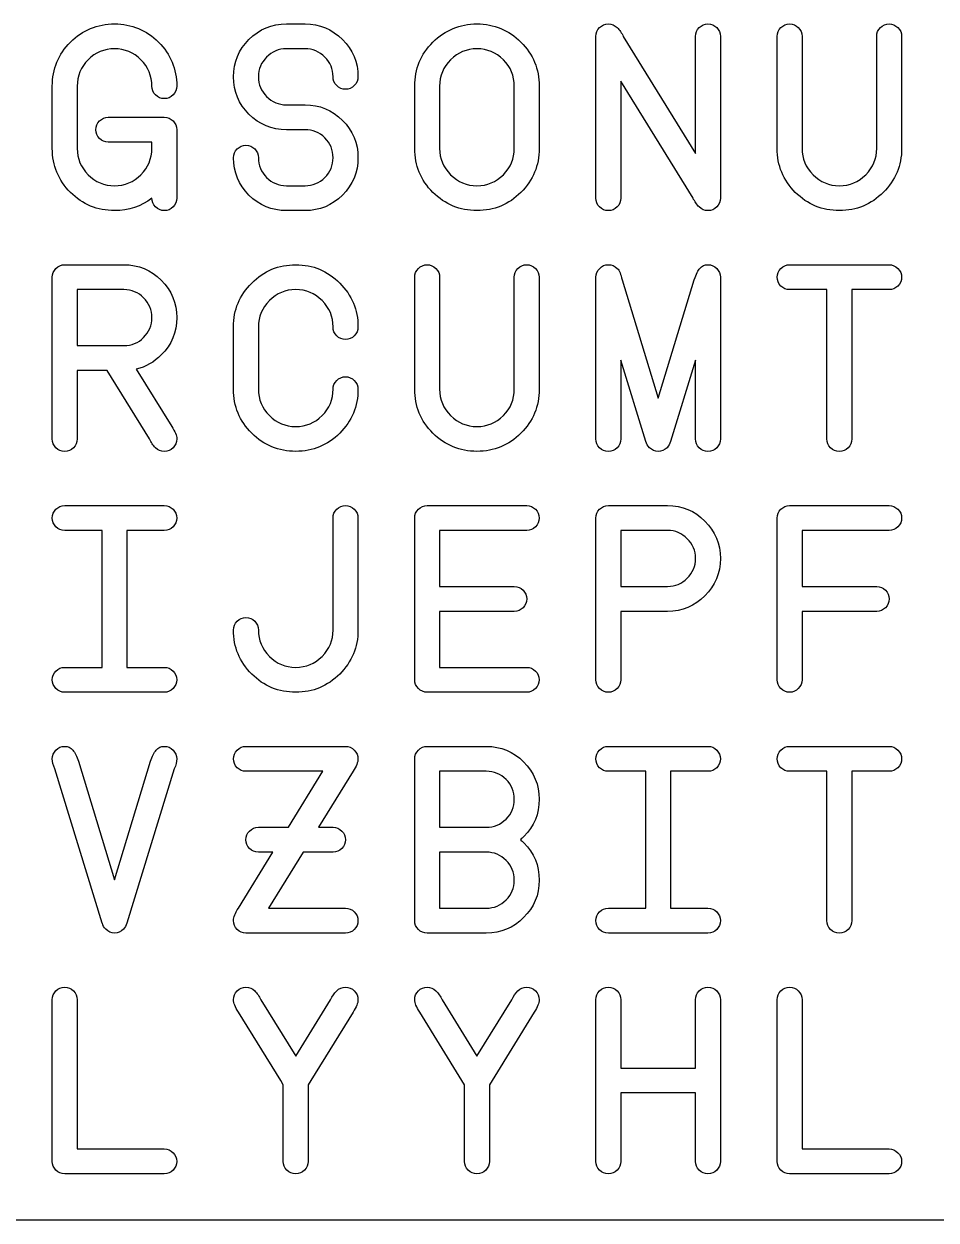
# Model space of a CAD drawing. Extents: x 0.3 to 81.7, y -40.7 to 31.5.
# Drawn here: x 60.33 to 71.02, y 2.86 to 16.88 of the extents above; entities that cross this region are included whole.
import ezdxf

# ---------------------------------------------------------------- set-up
doc = ezdxf.new("R2010")
doc.units = 0
doc.layers.add('Layer_1', color=7, linetype='CONTINUOUS')

msp = doc.modelspace()

# ---------------------------------------------------------------- linework, layer by layer
at = {"layer": 'Layer_1', "color": 7}
for p, q in [((63.409213, 16.876918), (63.627975, 16.876918)), ((67.284243, 16.833165), (67.284243, 16.833165)), ((67.03631, 14.835125), (67.03631, 16.731077)), ((67.357163, 16.731077), (68.203051, 15.358698)), ((68.203051, 15.358698), (68.203051, 16.731077)), ((68.494736, 16.731077), (68.494736, 14.835125)), ((69.159779, 15.418495), (69.159779, 16.731077)), ((69.451461, 16.731077), (69.451461, 15.418495)), ((70.326516, 15.418495), (70.326516, 16.731077)), ((70.618202, 16.731077), (70.618202, 15.418495)), ((63.627975, 16.585233), (63.409213, 16.585233)), ((60.665917, 15.418495), (60.665917, 16.147707)), ((60.957602, 16.147707), (60.957602, 15.418495)), ((64.247805, 16.257088), (64.247805, 16.257088)), ((64.912845, 15.418495), (64.912845, 16.147707)), ((65.20453, 16.147707), (65.20453, 15.418495)), ((66.079583, 15.418495), (66.079583, 16.147707)), ((66.371268, 16.147707), (66.371268, 15.418495)), ((68.173881, 14.835125), (67.327996, 16.207501)), ((67.327996, 16.207501), (67.327996, 14.835125)), ((63.409213, 15.928942), (63.627975, 15.928942)), ((61.322208, 15.783101), (61.978499, 15.783101)), ((62.12434, 15.637257), (62.12434, 14.835125)), ((63.627975, 15.637257), (63.409213, 15.637257)), ((61.832655, 15.491416), (61.322208, 15.491416)), ((61.832655, 15.418495), (61.832655, 15.491416)), ((63.409213, 14.980966), (63.627975, 14.980966)), ((63.627975, 14.689284), (63.409213, 14.689284)), ((60.811755, 14.054343), (61.504507, 14.054343)), ((69.305617, 14.054343), (70.472358, 14.054343)), ((60.665914, 12.01255), (60.665914, 13.908502)), ((64.912848, 12.59592), (64.912848, 13.908502)), ((65.20453, 13.908502), (65.20453, 12.59592)), ((66.079586, 12.59592), (66.079586, 13.908502)), ((66.371271, 13.908502), (66.371271, 12.59592)), ((67.036313, 12.01255), (67.036313, 13.908502)), ((67.342584, 13.879331), (67.765528, 12.490914)), ((67.765528, 12.490914), (68.188469, 13.879331)), ((68.494716, 13.908502), (68.494716, 12.01255)), ((68.494739, 13.908502), (68.494716, 13.908502)), ((61.504507, 13.762658), (60.957599, 13.762658)), ((60.957599, 13.762658), (60.957599, 13.106367)), ((61.504507, 13.762658), (61.504507, 13.762658)), ((69.743143, 13.762658), (69.305617, 13.762658)), ((69.743143, 12.01255), (69.743143, 13.762658)), ((70.034828, 13.762658), (70.034828, 12.01255)), ((70.472358, 13.762658), (70.034828, 13.762658)), ((62.78938, 12.59592), (62.78938, 13.325132)), ((63.081065, 13.325132), (63.081065, 12.59592)), ((60.957599, 13.106367), (61.504507, 13.106367)), ((67.619684, 11.983382), (67.327998, 12.935733)), ((67.327998, 12.935733), (67.327998, 12.01255)), ((68.203031, 12.935733), (67.911346, 11.983382)), ((68.203031, 12.01255), (68.203031, 12.935733)), ((61.30762, 12.814682), (60.957599, 12.814682)), ((60.957599, 12.814682), (60.957599, 12.01255)), ((61.803484, 12.01255), (61.30762, 12.814682)), ((61.650351, 12.830726), (62.066002, 12.158391)), ((63.95612, 12.59592), (63.95612, 12.59592)), ((67.62259, 11.983382), (67.619684, 11.983382)), ((67.911346, 11.983382), (67.908439, 11.983382)), ((60.811758, 11.231768), (61.978496, 11.231768)), ((65.058692, 11.231768), (66.22543, 11.231768)), ((67.182152, 11.231768), (67.874906, 11.231768)), ((69.30562, 11.231768), (70.472358, 11.231768)), ((63.95612, 9.773344), (63.95612, 11.085926)), ((64.247805, 11.085926), (64.247805, 9.773344)), ((64.912848, 9.189975), (64.912848, 11.085926)), ((67.03631, 9.189975), (67.03631, 11.085926)), ((69.159776, 9.189975), (69.159776, 11.085926)), ((61.249285, 10.940083), (60.811758, 10.940083)), ((61.249285, 9.335817), (61.249285, 10.940083)), ((61.978496, 10.940083), (61.54097, 10.940083)), ((61.54097, 10.940083), (61.54097, 9.335817)), ((66.22543, 10.940083), (65.204533, 10.940083)), ((65.204533, 10.940083), (65.204533, 10.283792)), ((67.874906, 10.940083), (67.327996, 10.940083)), ((67.327996, 10.940083), (67.327996, 10.283792)), ((67.874906, 10.940083), (67.874906, 10.940083)), ((70.472358, 10.940083), (69.451461, 10.940083)), ((69.451461, 10.940083), (69.451461, 10.283792)), ((65.204533, 10.283792), (66.079588, 10.283792)), ((67.327996, 10.283792), (67.874906, 10.283792)), ((69.451461, 10.283792), (70.326516, 10.283792)), ((66.079588, 9.992108), (65.204533, 9.992108)), ((65.204533, 9.992108), (65.204533, 9.335817)), ((67.874906, 9.992108), (67.327996, 9.992108)), ((67.327996, 9.992108), (67.327996, 9.189975)), ((67.874906, 9.992108), (67.874906, 9.992108)), ((70.326516, 9.992108), (69.451461, 9.992108)), ((69.451461, 9.992108), (69.451461, 9.189975)), ((62.789383, 9.773344), (62.789383, 9.773344)), ((60.811758, 9.335817), (61.249285, 9.335817)), ((61.54097, 9.335817), (61.978496, 9.335817)), ((65.204533, 9.335817), (66.22543, 9.335817)), ((61.978496, 9.044132), (60.811758, 9.044132)), ((66.22543, 9.044132), (65.058692, 9.044132)), ((62.935224, 8.409193), (64.101961, 8.409193)), ((65.058689, 8.409193), (65.75144, 8.409193)), ((67.182152, 8.409193), (68.348889, 8.409193)), ((69.305617, 8.409193), (70.472358, 8.409193)), ((61.249285, 6.338231), (60.695085, 8.146676)), ((60.972185, 8.234182), (61.395129, 6.845763)), ((61.395129, 6.845763), (61.818072, 8.234182)), ((62.095172, 8.146676), (61.54097, 6.338231)), ((64.912845, 6.3674), (64.912845, 8.263351)), ((63.836529, 8.117508), (62.935224, 8.117508)), ((63.432544, 7.461217), (63.836529, 8.117508)), ((64.189467, 8.117508), (63.785483, 7.461217)), ((65.75144, 8.117508), (65.20453, 8.117508)), ((65.20453, 8.117508), (65.20453, 7.461217)), ((65.75144, 8.117508), (65.75144, 8.117508)), ((67.619678, 8.117508), (67.182152, 8.117508)), ((67.619678, 6.513242), (67.619678, 8.117508)), ((68.348889, 8.117508), (67.911363, 8.117508)), ((67.911363, 8.117508), (67.911363, 6.513242)), ((69.743143, 8.117508), (69.305617, 8.117508)), ((69.743143, 6.3674), (69.743143, 8.117508)), ((70.034828, 8.117508), (70.034828, 6.3674)), ((70.472358, 8.117508), (70.034828, 8.117508)), ((63.081065, 7.461217), (63.432544, 7.461217)), ((63.785483, 7.461217), (63.95612, 7.461217)), ((65.20453, 7.461217), (65.75144, 7.461217)), ((62.847718, 6.513242), (63.251699, 7.169533)), ((63.251699, 7.169533), (63.081065, 7.169533)), ((63.604638, 7.169533), (63.200656, 6.513242)), ((63.95612, 7.169533), (63.604638, 7.169533)), ((65.75144, 7.169533), (65.20453, 7.169533)), ((65.20453, 7.169533), (65.20453, 6.513242)), ((65.75144, 7.169533), (65.75144, 7.169533)), ((63.200656, 6.513242), (64.101961, 6.513242)), ((65.20453, 6.513242), (65.75144, 6.513242)), ((67.182152, 6.513242), (67.619678, 6.513242)), ((67.911363, 6.513242), (68.348889, 6.513242)), ((61.252191, 6.338231), (61.249285, 6.338231)), ((61.54097, 6.338231), (61.538063, 6.338231)), ((61.395137, 6.221557), (61.395117, 6.221557)), ((64.101961, 6.221557), (62.935224, 6.221557)), ((65.75144, 6.221557), (65.058689, 6.221557)), ((65.75144, 6.221557), (65.75144, 6.221557)), ((68.348889, 6.221557), (67.182152, 6.221557)), ((60.665917, 3.544825), (60.665917, 5.440776)), ((60.957602, 5.440776), (60.957602, 3.690667)), ((60.957602, 5.440776), (60.957602, 5.440776)), ((63.110232, 5.440776), (63.518591, 4.778651)), ((63.518591, 4.778651), (63.92695, 5.440776)), ((65.233698, 5.440776), (65.642057, 4.778651)), ((65.642057, 4.778651), (66.050415, 5.440776)), ((67.036313, 3.544825), (67.036313, 5.440776)), ((67.327996, 5.440776), (67.327996, 4.638642)), ((68.203051, 4.638642), (68.203051, 5.440776)), ((68.494736, 5.440776), (68.494736, 3.544825)), ((69.159773, 3.544825), (69.159773, 5.440776)), ((69.451458, 5.440776), (69.451458, 3.690667)), ((69.451458, 5.440776), (69.451458, 5.440776)), ((63.342123, 4.4928), (62.847715, 5.294933)), ((64.189467, 5.294933), (63.695059, 4.4928)), ((65.465589, 4.4928), (64.971183, 5.294933)), ((66.312933, 5.294933), (65.818527, 4.4928)), ((67.327996, 4.638642), (68.203051, 4.638642)), ((63.37275, 4.443214), (63.342123, 4.4928)), ((63.695059, 4.4928), (63.664432, 4.443214)), ((65.496215, 4.443214), (65.465589, 4.4928)), ((65.818527, 4.4928), (65.7879, 4.443214)), ((63.37275, 3.544825), (63.37275, 4.443214)), ((63.664432, 4.443214), (63.664432, 3.544825)), ((65.496215, 3.544825), (65.496215, 4.443214)), ((65.7879, 4.443214), (65.7879, 3.544825)), ((68.203051, 4.346958), (67.327996, 4.346958)), ((67.327996, 4.346958), (67.327996, 3.544825)), ((68.203051, 3.544825), (68.203051, 4.346958)), ((60.957602, 3.690667), (61.978499, 3.690667)), ((69.451458, 3.690667), (70.472355, 3.690667)), ((61.978499, 3.398982), (60.811758, 3.398982)), ((70.472355, 3.398982), (69.305617, 3.398982)), ((81.710386, 2.8575), (2.8575, 2.8575))]:
    msp.add_line(p, q, dxfattribs=at)
for points in [[(60.878845, 16.662531), (61.021772, 16.805456), (61.193866, 16.876918), (61.395129, 16.876918)], [(61.395129, 16.876918), (61.596391, 16.876918), (61.767999, 16.805456), (61.909953, 16.662531)], [(62.970228, 16.694614), (63.091762, 16.81615), (63.23809, 16.876918), (63.409213, 16.876918)], [(63.627975, 16.876918), (63.799097, 16.876918), (63.94494, 16.81615), (64.065504, 16.694614)], [(65.125773, 16.662531), (65.2687, 16.805456), (65.440794, 16.876918), (65.642057, 16.876918)], [(65.642057, 16.876918), (65.843319, 16.876918), (66.014927, 16.805456), (66.156881, 16.662531)], [(67.03631, 16.731077), (67.03631, 16.77094), (67.050408, 16.804969), (67.078604, 16.833165)], [(67.078604, 16.833165), (67.107773, 16.862334), (67.14229, 16.876918), (67.182154, 16.876918)], [(67.182154, 16.876918), (67.222017, 16.876918), (67.256047, 16.862334), (67.284243, 16.833165)], [(67.284243, 16.833165), (67.313411, 16.804969), (67.337718, 16.77094), (67.357163, 16.731077)], [(68.203051, 16.731077), (68.203051, 16.77094), (68.217149, 16.804969), (68.245345, 16.833165)], [(68.245345, 16.833165), (68.274513, 16.862334), (68.309029, 16.876918), (68.348892, 16.876918)], [(68.348892, 16.876918), (68.388755, 16.876918), (68.422785, 16.862334), (68.450983, 16.833165)], [(68.450983, 16.833165), (68.480152, 16.804969), (68.494736, 16.77094), (68.494736, 16.731077)], [(69.159779, 16.731077), (69.159779, 16.77094), (69.173877, 16.804969), (69.202073, 16.833165)], [(69.202073, 16.833165), (69.231241, 16.862334), (69.265757, 16.876918), (69.30562, 16.876918)], [(69.30562, 16.876918), (69.345483, 16.876918), (69.379513, 16.862334), (69.407711, 16.833165)], [(69.407711, 16.833165), (69.436878, 16.804969), (69.451461, 16.77094), (69.451461, 16.731077)], [(70.326516, 16.731077), (70.326516, 16.77094), (70.340614, 16.804969), (70.36881, 16.833165)], [(70.36881, 16.833165), (70.397979, 16.862334), (70.432495, 16.876918), (70.472358, 16.876918)], [(70.472358, 16.876918), (70.512222, 16.876918), (70.546253, 16.862334), (70.574449, 16.833165)], [(70.574449, 16.833165), (70.603617, 16.804969), (70.618202, 16.77094), (70.618202, 16.731077)], [(62.789383, 16.257088), (62.789383, 16.42821), (62.849664, 16.574052), (62.970228, 16.694614)], [(64.065504, 16.694614), (64.187038, 16.574052), (64.247805, 16.42821), (64.247805, 16.257088)], [(60.665917, 16.147707), (60.665917, 16.348969), (60.736893, 16.520577), (60.878845, 16.662531)], [(61.395129, 16.585233), (61.274565, 16.585233), (61.171503, 16.542453), (61.085943, 16.456892)], [(61.704314, 16.456892), (61.618754, 16.542453), (61.515692, 16.585233), (61.395129, 16.585233)], [(61.909953, 16.662531), (62.052878, 16.520577), (62.12434, 16.348969), (62.12434, 16.147707)], [(63.409213, 16.585233), (63.318791, 16.585233), (63.241494, 16.553148), (63.177322, 16.488978)], [(63.859866, 16.488978), (63.795696, 16.553148), (63.718399, 16.585233), (63.627975, 16.585233)], [(64.912845, 16.147707), (64.912845, 16.348969), (64.983821, 16.520577), (65.125773, 16.662531)], [(65.642057, 16.585233), (65.521493, 16.585233), (65.418431, 16.542453), (65.332871, 16.456892)], [(65.951242, 16.456892), (65.865682, 16.542453), (65.76262, 16.585233), (65.642057, 16.585233)], [(66.156881, 16.662531), (66.299805, 16.520577), (66.371268, 16.348969), (66.371268, 16.147707)], [(61.085943, 16.456892), (61.000382, 16.371332), (60.957602, 16.26827), (60.957602, 16.147707)], [(61.832655, 16.147707), (61.832655, 16.26827), (61.789875, 16.371332), (61.704314, 16.456892)], [(63.177322, 16.488978), (63.113153, 16.424807), (63.081068, 16.34751), (63.081068, 16.257088)], [(63.95612, 16.257088), (63.95612, 16.34751), (63.924035, 16.424807), (63.859866, 16.488978)], [(65.332871, 16.456892), (65.24731, 16.371332), (65.20453, 16.26827), (65.20453, 16.147707)], [(66.079583, 16.147707), (66.079583, 16.26827), (66.036803, 16.371332), (65.951242, 16.456892)], [(61.874949, 16.044159), (61.846753, 16.073328), (61.832655, 16.107844), (61.832655, 16.147707)], [(62.12434, 16.147707), (62.12434, 16.107844), (62.109756, 16.073328), (62.080587, 16.044159)], [(62.970228, 15.818102), (62.849664, 15.939638), (62.789383, 16.085967), (62.789383, 16.257088)], [(63.081068, 16.257088), (63.081068, 16.166665), (63.113153, 16.089369), (63.177322, 16.0252)], [(63.998417, 16.15354), (63.970219, 16.182709), (63.95612, 16.217225), (63.95612, 16.257088)], [(64.101964, 16.111246), (64.062101, 16.111246), (64.027585, 16.125344), (63.998417, 16.15354)], [(64.204052, 16.15354), (64.175857, 16.125344), (64.141827, 16.111246), (64.101964, 16.111246)], [(64.247805, 16.257088), (64.247805, 16.217225), (64.233221, 16.182709), (64.204052, 16.15354)], [(61.978499, 16.001863), (61.938634, 16.001863), (61.904117, 16.015962), (61.874949, 16.044159)], [(62.080587, 16.044159), (62.052391, 16.015962), (62.018362, 16.001863), (61.978499, 16.001863)], [(63.177322, 16.0252), (63.241494, 15.961028), (63.318791, 15.928942), (63.409213, 15.928942)], [(63.627975, 15.928942), (63.799097, 15.928942), (63.94494, 15.868175), (64.065504, 15.746641)], [(61.176364, 15.637257), (61.176364, 15.677122), (61.190462, 15.711152), (61.218658, 15.739348)], [(61.218658, 15.739348), (61.247826, 15.768517), (61.282343, 15.783101), (61.322208, 15.783101)], [(61.978499, 15.783101), (62.018362, 15.783101), (62.052391, 15.768517), (62.080587, 15.739348)], [(62.080587, 15.739348), (62.109756, 15.711152), (62.12434, 15.677122), (62.12434, 15.637257)], [(63.409213, 15.637257), (63.23809, 15.637257), (63.091762, 15.697539), (62.970228, 15.818102)], [(64.065504, 15.746641), (64.187038, 15.626077), (64.247805, 15.480234), (64.247805, 15.309112)], [(61.218658, 15.53371), (61.190462, 15.562878), (61.176364, 15.597394), (61.176364, 15.637257)], [(63.859866, 15.541002), (63.795696, 15.605172), (63.718399, 15.637257), (63.627975, 15.637257)], [(61.322208, 15.491416), (61.282343, 15.491416), (61.247826, 15.505514), (61.218658, 15.53371)], [(62.831676, 15.411203), (62.860845, 15.440371), (62.895361, 15.454956), (62.935224, 15.454956)], [(62.935224, 15.454956), (62.975088, 15.454956), (63.009119, 15.440371), (63.037315, 15.411203)], [(63.95612, 15.309112), (63.95612, 15.399534), (63.924035, 15.476831), (63.859866, 15.541002)], [(60.878845, 14.902212), (60.736893, 15.045137), (60.665917, 15.217231), (60.665917, 15.418495)], [(60.957602, 15.418495), (60.957602, 15.297932), (61.000382, 15.19487), (61.085943, 15.10931)], [(61.704314, 15.10931), (61.789875, 15.19487), (61.832655, 15.297932), (61.832655, 15.418495)], [(62.789383, 15.309112), (62.789383, 15.348976), (62.80348, 15.383007), (62.831676, 15.411203)], [(62.970228, 14.870126), (62.849664, 14.991662), (62.789383, 15.137991), (62.789383, 15.309112)], [(63.037315, 15.411203), (63.066483, 15.383007), (63.081068, 15.348976), (63.081068, 15.309112)], [(63.081068, 15.309112), (63.081068, 15.218689), (63.113153, 15.141393), (63.177322, 15.077224)], [(63.859866, 15.077224), (63.924035, 15.141393), (63.95612, 15.218689), (63.95612, 15.309112)], [(64.247805, 15.309112), (64.247805, 15.137991), (64.187038, 14.991662), (64.065504, 14.870126)], [(65.125773, 14.902212), (64.983821, 15.045137), (64.912845, 15.217231), (64.912845, 15.418495)], [(65.20453, 15.418495), (65.20453, 15.297932), (65.24731, 15.19487), (65.332871, 15.10931)], [(65.951242, 15.10931), (66.036803, 15.19487), (66.079583, 15.297932), (66.079583, 15.418495)], [(66.371268, 15.418495), (66.371268, 15.217231), (66.299805, 15.045137), (66.156881, 14.902212)], [(69.372707, 14.902212), (69.230755, 15.045137), (69.159779, 15.217231), (69.159779, 15.418495)], [(69.451461, 15.418495), (69.451461, 15.297932), (69.494242, 15.19487), (69.579804, 15.10931)], [(70.198176, 15.10931), (70.283736, 15.19487), (70.326516, 15.297932), (70.326516, 15.418495)], [(70.618202, 15.418495), (70.618202, 15.217231), (70.546739, 15.045137), (70.403814, 14.902212)], [(61.085943, 15.10931), (61.171503, 15.023747), (61.274565, 14.980966), (61.395129, 14.980966)], [(61.395129, 14.980966), (61.515692, 14.980966), (61.618754, 15.023747), (61.704314, 15.10931)], [(63.177322, 15.077224), (63.241494, 15.013052), (63.318791, 14.980966), (63.409213, 14.980966)], [(63.627975, 14.980966), (63.718399, 14.980966), (63.795696, 15.013052), (63.859866, 15.077224)], [(65.332871, 15.10931), (65.418431, 15.023747), (65.521493, 14.980966), (65.642057, 14.980966)], [(65.642057, 14.980966), (65.76262, 14.980966), (65.865682, 15.023747), (65.951242, 15.10931)], [(69.579804, 15.10931), (69.665365, 15.023747), (69.768427, 14.980966), (69.88899, 14.980966)], [(69.88899, 14.980966), (70.009554, 14.980966), (70.112615, 15.023747), (70.198176, 15.10931)], [(61.395129, 14.689284), (61.193866, 14.689284), (61.021772, 14.76026), (60.878845, 14.902212)], [(63.409213, 14.689284), (63.23809, 14.689284), (63.091762, 14.749565), (62.970228, 14.870126)], [(64.065504, 14.870126), (63.94494, 14.749565), (63.799097, 14.689284), (63.627975, 14.689284)], [(65.642057, 14.689284), (65.440794, 14.689284), (65.2687, 14.76026), (65.125773, 14.902212)], [(66.156881, 14.902212), (66.014927, 14.76026), (65.843319, 14.689284), (65.642057, 14.689284)], [(69.88899, 14.689284), (69.687728, 14.689284), (69.515634, 14.76026), (69.372707, 14.902212)], [(70.403814, 14.902212), (70.26186, 14.76026), (70.090252, 14.689284), (69.88899, 14.689284)], [(61.832655, 14.833666), (61.707231, 14.737411), (61.561389, 14.689284), (61.395129, 14.689284)], [(61.876408, 14.733034), (61.847239, 14.761232), (61.832655, 14.794776), (61.832655, 14.833666)], [(61.978499, 14.689284), (61.938634, 14.689284), (61.904604, 14.703867), (61.876408, 14.733034)], [(62.080587, 14.731578), (62.052391, 14.703382), (62.018362, 14.689284), (61.978499, 14.689284)], [(62.12434, 14.835125), (62.12434, 14.795262), (62.109756, 14.760746), (62.080587, 14.731578)], [(67.078604, 14.731578), (67.050408, 14.760746), (67.03631, 14.795262), (67.03631, 14.835125)], [(67.182154, 14.689284), (67.14229, 14.689284), (67.107773, 14.703382), (67.078604, 14.731578)], [(67.284243, 14.731578), (67.256047, 14.703382), (67.222017, 14.689284), (67.182154, 14.689284)], [(67.327996, 14.835125), (67.327996, 14.795262), (67.313411, 14.760746), (67.284243, 14.731578)], [(68.245345, 14.731578), (68.217149, 14.760746), (68.193328, 14.795262), (68.173881, 14.835125)], [(68.348892, 14.689284), (68.309029, 14.689284), (68.274513, 14.703382), (68.245345, 14.731578)], [(68.450983, 14.731578), (68.422785, 14.703382), (68.388755, 14.689284), (68.348892, 14.689284)], [(68.494736, 14.835125), (68.494736, 14.795262), (68.480152, 14.760746), (68.450983, 14.731578)], [(60.708208, 14.01059), (60.737377, 14.039759), (60.771892, 14.054343), (60.811755, 14.054343)], [(61.504507, 14.054343), (61.675629, 14.054343), (61.821472, 13.993575), (61.942036, 13.872039)], [(63.002311, 13.839956), (63.145236, 13.982881), (63.317329, 14.054343), (63.518591, 14.054343)], [(63.518591, 14.054343), (63.719855, 14.054343), (63.891463, 13.982881), (64.033415, 13.839956)], [(64.955142, 14.01059), (64.98431, 14.039759), (65.018826, 14.054343), (65.058689, 14.054343)], [(65.058689, 14.054343), (65.098552, 14.054343), (65.132581, 14.039759), (65.160777, 14.01059)], [(66.121879, 14.01059), (66.151048, 14.039759), (66.185564, 14.054343), (66.225427, 14.054343)], [(66.225427, 14.054343), (66.265292, 14.054343), (66.299322, 14.039759), (66.327518, 14.01059)], [(67.080066, 14.012049), (67.108262, 14.040245), (67.142292, 14.054343), (67.182157, 14.054343)], [(67.182157, 14.054343), (67.22202, 14.054343), (67.256536, 14.040245), (67.285705, 14.012049)], [(68.254099, 14.012049), (68.277434, 14.040245), (68.309032, 14.054343), (68.348895, 14.054343)], [(68.348895, 14.054343), (68.38876, 14.054343), (68.42279, 14.039759), (68.450986, 14.01059)], [(69.20207, 14.01059), (69.231238, 14.039759), (69.265754, 14.054343), (69.305617, 14.054343)], [(70.472358, 14.054343), (70.512221, 14.054343), (70.54625, 14.039759), (70.574446, 14.01059)], [(60.665914, 13.908502), (60.665914, 13.948365), (60.680012, 13.982394), (60.708208, 14.01059)], [(64.912848, 13.908502), (64.912848, 13.948365), (64.926946, 13.982394), (64.955142, 14.01059)], [(65.160777, 14.01059), (65.189946, 13.982394), (65.20453, 13.948365), (65.20453, 13.908502)], [(66.079586, 13.908502), (66.079586, 13.948365), (66.093684, 13.982394), (66.121879, 14.01059)], [(66.327518, 14.01059), (66.356686, 13.982394), (66.371271, 13.948365), (66.371271, 13.908502)], [(67.036313, 13.908502), (67.036313, 13.948365), (67.050898, 13.982881), (67.080066, 14.012049)], [(67.285705, 14.012049), (67.310984, 13.985797), (67.329944, 13.941558), (67.342584, 13.879331)], [(68.188469, 13.879331), (68.213748, 13.945447), (68.235625, 13.989686), (68.254099, 14.012049)], [(68.450986, 14.01059), (68.480155, 13.982394), (68.494739, 13.948365), (68.494739, 13.908502)], [(69.159776, 13.908502), (69.159776, 13.948365), (69.173874, 13.982394), (69.20207, 14.01059)], [(69.20207, 13.804952), (69.173874, 13.83412), (69.159776, 13.868637), (69.159776, 13.908502)], [(70.574446, 14.01059), (70.603614, 13.982394), (70.618199, 13.948365), (70.618199, 13.908502)], [(70.618199, 13.908502), (70.618199, 13.868637), (70.603614, 13.83412), (70.574446, 13.804952)], [(61.736397, 13.666403), (61.672226, 13.730573), (61.594929, 13.762658), (61.504507, 13.762658)], [(61.942036, 13.872039), (62.06357, 13.751477), (62.124337, 13.605635), (62.124337, 13.434513)], [(62.78938, 13.325132), (62.78938, 13.526394), (62.860357, 13.698002), (63.002311, 13.839956)], [(63.518591, 13.762658), (63.39803, 13.762658), (63.294968, 13.719878), (63.209405, 13.634317)], [(63.827777, 13.634317), (63.742216, 13.719878), (63.639155, 13.762658), (63.518591, 13.762658)], [(64.033415, 13.839956), (64.17634, 13.698002), (64.247803, 13.526394), (64.247803, 13.325132)], [(69.305617, 13.762658), (69.265754, 13.762658), (69.231238, 13.776756), (69.20207, 13.804952)], [(70.574446, 13.804952), (70.54625, 13.776756), (70.512221, 13.762658), (70.472358, 13.762658)], [(61.832652, 13.434513), (61.832652, 13.524935), (61.800567, 13.602232), (61.736397, 13.666403)], [(63.209405, 13.634317), (63.123845, 13.548757), (63.081065, 13.445695), (63.081065, 13.325132)], [(63.95612, 13.325132), (63.95612, 13.445695), (63.913339, 13.548757), (63.827777, 13.634317)], [(61.736397, 13.202625), (61.800567, 13.266794), (61.832652, 13.34409), (61.832652, 13.434513)], [(62.124337, 13.434513), (62.124337, 13.263392), (62.064055, 13.11755), (61.943492, 12.996986)], [(63.998414, 13.221584), (63.970218, 13.250751), (63.95612, 13.285267), (63.95612, 13.325132)], [(64.247803, 13.325132), (64.247803, 13.285267), (64.233219, 13.250751), (64.204052, 13.221584)], [(61.504507, 13.106367), (61.594929, 13.106367), (61.672226, 13.138453), (61.736397, 13.202625)], [(64.101961, 13.179288), (64.062098, 13.179288), (64.027583, 13.193387), (63.998414, 13.221584)], [(64.204052, 13.221584), (64.175855, 13.193387), (64.141824, 13.179288), (64.101961, 13.179288)], [(61.943492, 12.996986), (61.857932, 12.911426), (61.760218, 12.856006), (61.650351, 12.830726)], [(63.95612, 12.59592), (63.95612, 12.635783), (63.970218, 12.669813), (63.998414, 12.698008)], [(63.998414, 12.698008), (64.027583, 12.727177), (64.062098, 12.741761), (64.101961, 12.741761)], [(64.101961, 12.741761), (64.141824, 12.741761), (64.175855, 12.727177), (64.204052, 12.698008)], [(64.204052, 12.698008), (64.233219, 12.669813), (64.247803, 12.635783), (64.247803, 12.59592)], [(63.002311, 12.079637), (62.860357, 12.222562), (62.78938, 12.394656), (62.78938, 12.59592)], [(63.081065, 12.59592), (63.081065, 12.475357), (63.123845, 12.372295), (63.209405, 12.286735)], [(63.827777, 12.286735), (63.913339, 12.372295), (63.95612, 12.475357), (63.95612, 12.59592)], [(64.247803, 12.59592), (64.247803, 12.394656), (64.17634, 12.222562), (64.033415, 12.079637)], [(65.125776, 12.079637), (64.983824, 12.222562), (64.912848, 12.394656), (64.912848, 12.59592)], [(65.20453, 12.59592), (65.20453, 12.475357), (65.247311, 12.372295), (65.332874, 12.286735)], [(65.951245, 12.286735), (66.036805, 12.372295), (66.079586, 12.475357), (66.079586, 12.59592)], [(66.371271, 12.59592), (66.371271, 12.394656), (66.299807, 12.222562), (66.156881, 12.079637)], [(63.209405, 12.286735), (63.294968, 12.201172), (63.39803, 12.158391), (63.518591, 12.158391)], [(63.518591, 12.158391), (63.639155, 12.158391), (63.742216, 12.201172), (63.827777, 12.286735)], [(65.332874, 12.286735), (65.418434, 12.201172), (65.521496, 12.158391), (65.642059, 12.158391)], [(65.642059, 12.158391), (65.762621, 12.158391), (65.865683, 12.201172), (65.951245, 12.286735)], [(62.066002, 12.158391), (62.104892, 12.101027), (62.124337, 12.052413), (62.124337, 12.01255)], [(63.518591, 11.866709), (63.317329, 11.866709), (63.145236, 11.937685), (63.002311, 12.079637)], [(64.033415, 12.079637), (63.891463, 11.937685), (63.719855, 11.866709), (63.518591, 11.866709)], [(65.642059, 11.866709), (65.440795, 11.866709), (65.268701, 11.937685), (65.125776, 12.079637)], [(66.156881, 12.079637), (66.014929, 11.937685), (65.843321, 11.866709), (65.642059, 11.866709)], [(60.708208, 11.909003), (60.680012, 11.938171), (60.665914, 11.972687), (60.665914, 12.01255)], [(60.957599, 12.01255), (60.957599, 11.972687), (60.943015, 11.938171), (60.913847, 11.909003)], [(61.874946, 11.909003), (61.84675, 11.938171), (61.822929, 11.972687), (61.803484, 12.01255)], [(62.124337, 12.01255), (62.124337, 11.972687), (62.109753, 11.938171), (62.080584, 11.909003)], [(67.07861, 11.909003), (67.050412, 11.938171), (67.036313, 11.972687), (67.036313, 12.01255)], [(67.327998, 12.01255), (67.327998, 11.972687), (67.313414, 11.938171), (67.284246, 11.909003)], [(67.663425, 11.910459), (67.641062, 11.931849), (67.62745, 11.956157), (67.62259, 11.983382)], [(67.908439, 11.983382), (67.903585, 11.956157), (67.89046, 11.931849), (67.869064, 11.910459)], [(68.245325, 11.909003), (68.217129, 11.938171), (68.203031, 11.972687), (68.203031, 12.01255)], [(68.494716, 12.01255), (68.494716, 11.972687), (68.480132, 11.938171), (68.450963, 11.909003)], [(69.78544, 11.909003), (69.757242, 11.938171), (69.743143, 11.972687), (69.743143, 12.01255)], [(70.034828, 12.01255), (70.034828, 11.972687), (70.020244, 11.938171), (69.991076, 11.909003)], [(60.811755, 11.866709), (60.771892, 11.866709), (60.737377, 11.880807), (60.708208, 11.909003)], [(60.913847, 11.909003), (60.885651, 11.880807), (60.85162, 11.866709), (60.811755, 11.866709)], [(61.978496, 11.866709), (61.938631, 11.866709), (61.904114, 11.880807), (61.874946, 11.909003)], [(62.080584, 11.909003), (62.052388, 11.880807), (62.018359, 11.866709), (61.978496, 11.866709)], [(67.182157, 11.866709), (67.142292, 11.866709), (67.107777, 11.880807), (67.07861, 11.909003)], [(67.284246, 11.909003), (67.25605, 11.880807), (67.22202, 11.866709), (67.182157, 11.866709)], [(67.765516, 11.866709), (67.725651, 11.866709), (67.691621, 11.881292), (67.663425, 11.910459)], [(67.869064, 11.910459), (67.839895, 11.881292), (67.805379, 11.866709), (67.765516, 11.866709)], [(68.348872, 11.866709), (68.309009, 11.866709), (68.274494, 11.880807), (68.245325, 11.909003)], [(68.450963, 11.909003), (68.422768, 11.880807), (68.388737, 11.866709), (68.348872, 11.866709)], [(69.888987, 11.866709), (69.849124, 11.866709), (69.814609, 11.880807), (69.78544, 11.909003)], [(69.991076, 11.909003), (69.96288, 11.880807), (69.92885, 11.866709), (69.888987, 11.866709)], [(60.708211, 11.188015), (60.73738, 11.217184), (60.771895, 11.231768), (60.811758, 11.231768)], [(61.978496, 11.231768), (62.018361, 11.231768), (62.052391, 11.217184), (62.080587, 11.188015)], [(63.998414, 11.188015), (64.027583, 11.217184), (64.062099, 11.231768), (64.101964, 11.231768)], [(64.101964, 11.231768), (64.141827, 11.231768), (64.175857, 11.217184), (64.204052, 11.188015)], [(64.955142, 11.188015), (64.98431, 11.217184), (65.018827, 11.231768), (65.058692, 11.231768)], [(66.22543, 11.231768), (66.265293, 11.231768), (66.299323, 11.217184), (66.327521, 11.188015)], [(67.078604, 11.188015), (67.107773, 11.217184), (67.142289, 11.231768), (67.182152, 11.231768)], [(67.874906, 11.231768), (68.046026, 11.231768), (68.191868, 11.171), (68.312432, 11.049465)], [(69.202073, 11.188015), (69.231241, 11.217184), (69.265757, 11.231768), (69.30562, 11.231768)], [(70.472358, 11.231768), (70.512222, 11.231768), (70.546253, 11.217184), (70.574449, 11.188015)], [(60.665917, 11.085926), (60.665917, 11.125789), (60.680015, 11.159819), (60.708211, 11.188015)], [(60.708211, 10.982377), (60.680015, 11.011546), (60.665917, 11.046062), (60.665917, 11.085926)], [(62.080587, 11.188015), (62.109756, 11.159819), (62.12434, 11.125789), (62.12434, 11.085926)], [(62.12434, 11.085926), (62.12434, 11.046062), (62.109756, 11.011546), (62.080587, 10.982377)], [(63.95612, 11.085926), (63.95612, 11.125789), (63.970218, 11.159819), (63.998414, 11.188015)], [(64.204052, 11.188015), (64.233221, 11.159819), (64.247805, 11.125789), (64.247805, 11.085926)], [(64.912848, 11.085926), (64.912848, 11.125789), (64.926946, 11.159819), (64.955142, 11.188015)], [(66.327521, 11.188015), (66.356689, 11.159819), (66.371274, 11.125789), (66.371274, 11.085926)], [(66.371274, 11.085926), (66.371274, 11.046062), (66.356689, 11.011546), (66.327521, 10.982377)], [(67.03631, 11.085926), (67.03631, 11.125789), (67.050408, 11.159819), (67.078604, 11.188015)], [(69.159776, 11.085926), (69.159776, 11.125789), (69.173875, 11.159819), (69.202073, 11.188015)], [(70.574449, 11.188015), (70.603617, 11.159819), (70.618202, 11.125789), (70.618202, 11.085926)], [(70.618202, 11.085926), (70.618202, 11.046062), (70.603617, 11.011546), (70.574449, 10.982377)], [(60.811758, 10.940083), (60.771895, 10.940083), (60.73738, 10.954181), (60.708211, 10.982377)], [(62.080587, 10.982377), (62.052391, 10.954181), (62.018361, 10.940083), (61.978496, 10.940083)], [(66.327521, 10.982377), (66.299323, 10.954181), (66.265293, 10.940083), (66.22543, 10.940083)], [(68.106793, 10.843827), (68.042624, 10.907998), (67.965328, 10.940083), (67.874906, 10.940083)], [(68.312432, 11.049465), (68.433966, 10.928902), (68.494733, 10.78306), (68.494733, 10.611938)], [(70.574449, 10.982377), (70.546253, 10.954181), (70.512222, 10.940083), (70.472358, 10.940083)], [(68.203051, 10.611938), (68.203051, 10.70236), (68.170965, 10.779657), (68.106793, 10.843827)], [(68.106793, 10.380049), (68.170965, 10.444219), (68.203051, 10.521516), (68.203051, 10.611938)], [(68.494733, 10.611938), (68.494733, 10.440816), (68.433966, 10.294488), (68.312432, 10.172952)], [(67.874906, 10.283792), (67.965328, 10.283792), (68.042624, 10.315878), (68.106793, 10.380049)], [(66.079588, 10.283792), (66.119451, 10.283792), (66.153481, 10.269208), (66.181677, 10.24004)], [(66.181677, 10.24004), (66.210845, 10.211844), (66.22543, 10.177814), (66.22543, 10.13795)], [(70.326516, 10.283792), (70.366379, 10.283792), (70.400409, 10.269208), (70.428605, 10.24004)], [(70.428605, 10.24004), (70.457773, 10.211844), (70.472358, 10.177814), (70.472358, 10.13795)], [(66.22543, 10.13795), (66.22543, 10.098087), (66.210845, 10.063571), (66.181677, 10.034402)], [(68.312432, 10.172952), (68.191868, 10.052389), (68.046026, 9.992108), (67.874906, 9.992108)], [(70.472358, 10.13795), (70.472358, 10.098087), (70.457773, 10.063571), (70.428605, 10.034402)], [(66.181677, 10.034402), (66.153481, 10.006206), (66.119451, 9.992108), (66.079588, 9.992108)], [(70.428605, 10.034402), (70.400409, 10.006206), (70.366379, 9.992108), (70.326516, 9.992108)], [(62.789383, 9.773344), (62.789383, 9.813208), (62.80348, 9.847238), (62.831676, 9.875434)], [(62.831676, 9.875434), (62.860845, 9.904602), (62.895361, 9.919187), (62.935224, 9.919187)], [(62.935224, 9.919187), (62.975088, 9.919187), (63.009119, 9.904602), (63.037315, 9.875434)], [(63.037315, 9.875434), (63.066483, 9.847238), (63.081068, 9.813208), (63.081068, 9.773344)], [(63.002311, 9.257062), (62.860359, 9.399988), (62.789383, 9.572082), (62.789383, 9.773344)], [(63.081068, 9.773344), (63.081068, 9.652781), (63.123848, 9.549719), (63.209408, 9.464158)], [(63.82778, 9.464158), (63.91334, 9.549719), (63.95612, 9.652781), (63.95612, 9.773344)], [(64.247805, 9.773344), (64.247805, 9.572082), (64.176343, 9.399988), (64.033418, 9.257062)], [(63.209408, 9.464158), (63.294969, 9.378597), (63.39803, 9.335817), (63.518594, 9.335817)], [(63.518594, 9.335817), (63.639157, 9.335817), (63.742219, 9.378597), (63.82778, 9.464158)], [(60.665917, 9.189975), (60.665917, 9.229838), (60.680015, 9.263868), (60.708211, 9.292064)], [(60.708211, 9.292064), (60.73738, 9.321233), (60.771895, 9.335817), (60.811758, 9.335817)], [(61.978496, 9.335817), (62.018361, 9.335817), (62.052391, 9.321233), (62.080587, 9.292064)], [(62.080587, 9.292064), (62.109756, 9.263868), (62.12434, 9.229838), (62.12434, 9.189975)], [(63.518594, 9.044132), (63.317332, 9.044132), (63.145237, 9.115109), (63.002311, 9.257062)], [(64.033418, 9.257062), (63.891464, 9.115109), (63.719856, 9.044132), (63.518594, 9.044132)], [(66.22543, 9.335817), (66.265293, 9.335817), (66.299323, 9.321233), (66.327521, 9.292064)], [(66.327521, 9.292064), (66.356689, 9.263868), (66.371274, 9.229838), (66.371274, 9.189975)], [(60.708211, 9.086427), (60.680015, 9.115595), (60.665917, 9.150111), (60.665917, 9.189975)], [(62.12434, 9.189975), (62.12434, 9.150111), (62.109756, 9.115595), (62.080587, 9.086427)], [(64.955142, 9.086427), (64.926946, 9.115595), (64.912848, 9.150111), (64.912848, 9.189975)], [(66.371274, 9.189975), (66.371274, 9.150111), (66.356689, 9.115595), (66.327521, 9.086427)], [(67.078604, 9.086427), (67.050408, 9.115595), (67.03631, 9.150111), (67.03631, 9.189975)], [(67.327996, 9.189975), (67.327996, 9.150111), (67.313411, 9.115595), (67.284243, 9.086427)], [(69.202073, 9.086427), (69.173875, 9.115595), (69.159776, 9.150111), (69.159776, 9.189975)], [(69.451461, 9.189975), (69.451461, 9.150111), (69.436877, 9.115595), (69.407708, 9.086427)], [(60.811758, 9.044132), (60.771895, 9.044132), (60.73738, 9.05823), (60.708211, 9.086427)], [(62.080587, 9.086427), (62.052391, 9.05823), (62.018361, 9.044132), (61.978496, 9.044132)], [(65.058692, 9.044132), (65.018827, 9.044132), (64.98431, 9.05823), (64.955142, 9.086427)], [(66.327521, 9.086427), (66.299323, 9.05823), (66.265293, 9.044132), (66.22543, 9.044132)], [(67.182152, 9.044132), (67.142289, 9.044132), (67.107773, 9.05823), (67.078604, 9.086427)], [(67.284243, 9.086427), (67.256047, 9.05823), (67.222016, 9.044132), (67.182152, 9.044132)], [(69.30562, 9.044132), (69.265757, 9.044132), (69.231241, 9.05823), (69.202073, 9.086427)], [(69.407708, 9.086427), (69.379512, 9.05823), (69.345483, 9.044132), (69.30562, 9.044132)], [(60.665917, 8.263351), (60.665917, 8.303214), (60.680015, 8.337244), (60.708211, 8.36544)], [(60.708211, 8.36544), (60.73738, 8.394609), (60.771895, 8.409193), (60.811758, 8.409193)], [(60.811758, 8.409193), (60.851623, 8.409193), (60.883223, 8.394609), (60.906557, 8.36544)], [(60.906557, 8.36544), (60.930864, 8.337244), (60.95274, 8.293491), (60.972185, 8.234182)], [(61.818072, 8.234182), (61.837518, 8.293491), (61.858907, 8.337244), (61.882241, 8.36544)], [(61.882241, 8.36544), (61.906548, 8.394609), (61.938634, 8.409193), (61.978499, 8.409193)], [(61.978499, 8.409193), (62.018362, 8.409193), (62.052391, 8.394609), (62.080587, 8.36544)], [(62.080587, 8.36544), (62.109756, 8.337244), (62.12434, 8.303214), (62.12434, 8.263351)], [(62.78938, 8.263351), (62.78938, 8.303214), (62.803478, 8.337244), (62.831674, 8.36544)], [(62.831674, 8.36544), (62.860842, 8.394609), (62.895359, 8.409193), (62.935224, 8.409193)], [(64.101961, 8.409193), (64.141824, 8.409193), (64.175854, 8.394609), (64.20405, 8.36544)], [(64.20405, 8.36544), (64.233218, 8.337244), (64.247803, 8.303214), (64.247803, 8.263351)], [(64.912845, 8.263351), (64.912845, 8.303214), (64.926944, 8.337244), (64.955142, 8.36544)], [(64.955142, 8.36544), (64.98431, 8.394609), (65.018826, 8.409193), (65.058689, 8.409193)], [(65.75144, 8.409193), (65.922561, 8.409193), (66.068403, 8.348425), (66.188966, 8.22689)], [(67.036308, 8.263351), (67.036308, 8.303214), (67.050406, 8.337244), (67.078601, 8.36544)], [(67.078601, 8.36544), (67.10777, 8.394609), (67.142287, 8.409193), (67.182152, 8.409193)], [(68.348889, 8.409193), (68.388754, 8.409193), (68.422785, 8.394609), (68.45098, 8.36544)], [(68.45098, 8.36544), (68.480149, 8.337244), (68.494733, 8.303214), (68.494733, 8.263351)], [(69.159776, 8.263351), (69.159776, 8.303214), (69.173874, 8.337244), (69.20207, 8.36544)], [(69.20207, 8.36544), (69.231238, 8.394609), (69.265754, 8.409193), (69.305617, 8.409193)], [(70.472358, 8.409193), (70.512221, 8.409193), (70.54625, 8.394609), (70.574446, 8.36544)], [(70.574446, 8.36544), (70.603614, 8.337244), (70.618199, 8.303214), (70.618199, 8.263351)], [(60.695085, 8.146676), (60.67564, 8.191402), (60.665917, 8.230293), (60.665917, 8.263351)], [(62.12434, 8.263351), (62.12434, 8.230293), (62.114617, 8.191402), (62.095172, 8.146676)], [(62.831674, 8.159802), (62.803478, 8.188971), (62.78938, 8.223487), (62.78938, 8.263351)], [(62.935224, 8.117508), (62.895359, 8.117508), (62.860842, 8.131606), (62.831674, 8.159802)], [(64.247803, 8.263351), (64.247803, 8.223487), (64.228357, 8.174873), (64.189467, 8.117508)], [(66.188966, 8.22689), (66.310503, 8.106327), (66.371271, 7.960485), (66.371271, 7.789363)], [(67.078601, 8.159802), (67.050406, 8.188971), (67.036308, 8.223487), (67.036308, 8.263351)], [(67.182152, 8.117508), (67.142287, 8.117508), (67.10777, 8.131606), (67.078601, 8.159802)], [(68.45098, 8.159802), (68.422785, 8.131606), (68.388754, 8.117508), (68.348889, 8.117508)], [(68.494733, 8.263351), (68.494733, 8.223487), (68.480149, 8.188971), (68.45098, 8.159802)], [(69.20207, 8.159802), (69.173874, 8.188971), (69.159776, 8.223487), (69.159776, 8.263351)], [(69.305617, 8.117508), (69.265754, 8.117508), (69.231238, 8.131606), (69.20207, 8.159802)], [(70.574446, 8.159802), (70.54625, 8.131606), (70.512221, 8.117508), (70.472358, 8.117508)], [(70.618199, 8.263351), (70.618199, 8.223487), (70.603614, 8.188971), (70.574446, 8.159802)], [(65.983328, 8.021252), (65.919158, 8.085423), (65.841862, 8.117508), (65.75144, 8.117508)], [(66.079586, 7.789363), (66.079586, 7.879785), (66.0475, 7.957082), (65.983328, 8.021252)], [(65.983328, 7.557474), (66.0475, 7.621644), (66.079586, 7.698941), (66.079586, 7.789363)], [(66.371271, 7.789363), (66.371271, 7.618241), (66.310989, 7.472399), (66.190426, 7.351836)], [(62.977517, 7.417465), (63.006686, 7.446633), (63.041202, 7.461217), (63.081065, 7.461217)], [(63.95612, 7.461217), (63.995983, 7.461217), (64.030013, 7.446633), (64.058208, 7.417465)], [(65.75144, 7.461217), (65.841862, 7.461217), (65.919158, 7.493303), (65.983328, 7.557474)], [(62.935224, 7.315375), (62.935224, 7.355239), (62.949322, 7.389269), (62.977517, 7.417465)], [(62.977517, 7.211827), (62.949322, 7.240995), (62.935224, 7.275511), (62.935224, 7.315375)], [(64.058208, 7.417465), (64.087377, 7.389269), (64.101961, 7.355239), (64.101961, 7.315375)], [(64.101961, 7.315375), (64.101961, 7.275511), (64.087377, 7.240995), (64.058208, 7.211827)], [(66.190426, 7.351836), (66.177782, 7.339196), (66.164656, 7.327042), (66.151047, 7.315375)], [(66.151047, 7.315375), (66.164669, 7.303708), (66.177795, 7.292041), (66.190426, 7.280373)], [(63.081065, 7.169533), (63.041202, 7.169533), (63.006686, 7.183631), (62.977517, 7.211827)], [(64.058208, 7.211827), (64.030013, 7.183631), (63.995983, 7.169533), (63.95612, 7.169533)], [(65.983328, 7.073277), (65.919158, 7.137447), (65.841862, 7.169533), (65.75144, 7.169533)], [(66.190426, 7.280373), (66.310989, 7.158838), (66.371271, 7.012509), (66.371271, 6.841387)], [(66.079586, 6.841387), (66.079586, 6.93181), (66.0475, 7.009106), (65.983328, 7.073277)], [(65.983328, 6.609498), (66.0475, 6.673669), (66.079586, 6.750965), (66.079586, 6.841387)], [(66.371271, 6.841387), (66.371271, 6.670266), (66.310503, 6.523937), (66.188966, 6.402402)], [(65.75144, 6.513242), (65.841862, 6.513242), (65.919158, 6.545327), (65.983328, 6.609498)], [(62.78938, 6.3674), (62.78938, 6.407263), (62.808826, 6.455877), (62.847718, 6.513242)], [(64.101961, 6.513242), (64.141824, 6.513242), (64.175854, 6.498658), (64.20405, 6.469489)], [(64.20405, 6.469489), (64.233218, 6.441293), (64.247803, 6.407263), (64.247803, 6.3674)], [(67.036308, 6.3674), (67.036308, 6.407263), (67.050406, 6.441293), (67.078601, 6.469489)], [(67.078601, 6.469489), (67.10777, 6.498658), (67.142287, 6.513242), (67.182152, 6.513242)], [(68.348889, 6.513242), (68.388754, 6.513242), (68.422785, 6.498658), (68.45098, 6.469489)], [(68.45098, 6.469489), (68.480149, 6.441293), (68.494733, 6.407263), (68.494733, 6.3674)], [(61.293026, 6.26531), (61.270665, 6.2867), (61.257053, 6.311007), (61.252191, 6.338231)], [(61.538063, 6.338231), (61.533209, 6.311007), (61.520082, 6.2867), (61.498684, 6.26531)], [(62.831674, 6.263852), (62.803478, 6.29302), (62.78938, 6.327536), (62.78938, 6.3674)], [(64.247803, 6.3674), (64.247803, 6.327536), (64.233218, 6.29302), (64.20405, 6.263852)], [(64.955142, 6.263852), (64.926944, 6.29302), (64.912845, 6.327536), (64.912845, 6.3674)], [(66.188966, 6.402402), (66.068403, 6.281839), (65.922561, 6.221557), (65.75144, 6.221557)], [(67.078601, 6.263852), (67.050406, 6.29302), (67.036308, 6.327536), (67.036308, 6.3674)], [(68.494733, 6.3674), (68.494733, 6.327536), (68.480149, 6.29302), (68.45098, 6.263852)], [(69.78544, 6.263852), (69.757242, 6.29302), (69.743143, 6.327536), (69.743143, 6.3674)], [(70.034828, 6.3674), (70.034828, 6.327536), (70.020244, 6.29302), (69.991076, 6.263852)], [(61.395117, 6.221557), (61.355254, 6.221557), (61.321224, 6.236142), (61.293026, 6.26531)], [(61.498684, 6.26531), (61.469516, 6.236142), (61.435, 6.221557), (61.395137, 6.221557)], [(62.935224, 6.221557), (62.895359, 6.221557), (62.860842, 6.235655), (62.831674, 6.263852)], [(64.20405, 6.263852), (64.175854, 6.235655), (64.141824, 6.221557), (64.101961, 6.221557)], [(65.058689, 6.221557), (65.018826, 6.221557), (64.98431, 6.235655), (64.955142, 6.263852)], [(67.182152, 6.221557), (67.142287, 6.221557), (67.10777, 6.235655), (67.078601, 6.263852)], [(68.45098, 6.263852), (68.422785, 6.235655), (68.388754, 6.221557), (68.348889, 6.221557)], [(69.888987, 6.221557), (69.849122, 6.221557), (69.814607, 6.235655), (69.78544, 6.263852)], [(69.991076, 6.263852), (69.96288, 6.235655), (69.92885, 6.221557), (69.888987, 6.221557)], [(60.665917, 5.440776), (60.665917, 5.480639), (60.680015, 5.514669), (60.708211, 5.542865)], [(60.708211, 5.542865), (60.73738, 5.572034), (60.771895, 5.586618), (60.811758, 5.586618)], [(60.811758, 5.586618), (60.851621, 5.586618), (60.885652, 5.572034), (60.913849, 5.542865)], [(60.913849, 5.542865), (60.943018, 5.514669), (60.957602, 5.480639), (60.957602, 5.440776)], [(62.78938, 5.440776), (62.78938, 5.480639), (62.803478, 5.514669), (62.831674, 5.542865)], [(62.831674, 5.542865), (62.860842, 5.572034), (62.895358, 5.586618), (62.935221, 5.586618)], [(62.935221, 5.586618), (62.975086, 5.586618), (63.009116, 5.572034), (63.037312, 5.542865)], [(63.037312, 5.542865), (63.066481, 5.514669), (63.090787, 5.480639), (63.110232, 5.440776)], [(63.92695, 5.440776), (63.946395, 5.480639), (63.970215, 5.514669), (63.998411, 5.542865)], [(63.998411, 5.542865), (64.02758, 5.572034), (64.062097, 5.586618), (64.101961, 5.586618)], [(64.101961, 5.586618), (64.141824, 5.586618), (64.175854, 5.572034), (64.20405, 5.542865)], [(64.20405, 5.542865), (64.233218, 5.514669), (64.247803, 5.480639), (64.247803, 5.440776)], [(64.912845, 5.440776), (64.912845, 5.480639), (64.926943, 5.514669), (64.955139, 5.542865)], [(64.955139, 5.542865), (64.984308, 5.572034), (65.018824, 5.586618), (65.058689, 5.586618)], [(65.058689, 5.586618), (65.098552, 5.586618), (65.132581, 5.572034), (65.160777, 5.542865)], [(65.160777, 5.542865), (65.189946, 5.514669), (65.214253, 5.480639), (65.233698, 5.440776)], [(66.050415, 5.440776), (66.069862, 5.480639), (66.093684, 5.514669), (66.121879, 5.542865)], [(66.121879, 5.542865), (66.151048, 5.572034), (66.185564, 5.586618), (66.225427, 5.586618)], [(66.225427, 5.586618), (66.26529, 5.586618), (66.29932, 5.572034), (66.327518, 5.542865)], [(66.327518, 5.542865), (66.356686, 5.514669), (66.371271, 5.480639), (66.371271, 5.440776)], [(67.036313, 5.440776), (67.036313, 5.480639), (67.050411, 5.514669), (67.078607, 5.542865)], [(67.078607, 5.542865), (67.107776, 5.572034), (67.142292, 5.586618), (67.182154, 5.586618)], [(67.182154, 5.586618), (67.222017, 5.586618), (67.256047, 5.572034), (67.284243, 5.542865)], [(67.284243, 5.542865), (67.313411, 5.514669), (67.327996, 5.480639), (67.327996, 5.440776)], [(68.203051, 5.440776), (68.203051, 5.480639), (68.217149, 5.514669), (68.245345, 5.542865)], [(68.245345, 5.542865), (68.274513, 5.572034), (68.309029, 5.586618), (68.348892, 5.586618)], [(68.348892, 5.586618), (68.388757, 5.586618), (68.422787, 5.572034), (68.450983, 5.542865)], [(68.450983, 5.542865), (68.480152, 5.514669), (68.494736, 5.480639), (68.494736, 5.440776)], [(69.159773, 5.440776), (69.159773, 5.480639), (69.173872, 5.514669), (69.20207, 5.542865)], [(69.20207, 5.542865), (69.231236, 5.572034), (69.265752, 5.586618), (69.305617, 5.586618)], [(69.305617, 5.586618), (69.34548, 5.586618), (69.379509, 5.572034), (69.407705, 5.542865)], [(69.407705, 5.542865), (69.436874, 5.514669), (69.451458, 5.480639), (69.451458, 5.440776)], [(62.847715, 5.294933), (62.808825, 5.352298), (62.78938, 5.400912), (62.78938, 5.440776)], [(64.247803, 5.440776), (64.247803, 5.400912), (64.228357, 5.352298), (64.189467, 5.294933)], [(64.971183, 5.294933), (64.932291, 5.352298), (64.912845, 5.400912), (64.912845, 5.440776)], [(66.371271, 5.440776), (66.371271, 5.400912), (66.351825, 5.352298), (66.312933, 5.294933)], [(61.978499, 3.690667), (62.018362, 3.690667), (62.052391, 3.676083), (62.080587, 3.646914)], [(62.080587, 3.646914), (62.109756, 3.618718), (62.12434, 3.584688), (62.12434, 3.544825)], [(70.472355, 3.690667), (70.51222, 3.690667), (70.54625, 3.676083), (70.574446, 3.646914)], [(70.574446, 3.646914), (70.603614, 3.618718), (70.618199, 3.584688), (70.618199, 3.544825)], [(60.708211, 3.441277), (60.680015, 3.470445), (60.665917, 3.504961), (60.665917, 3.544825)], [(62.12434, 3.544825), (62.12434, 3.504961), (62.109756, 3.470445), (62.080587, 3.441277)], [(63.415044, 3.441277), (63.386848, 3.470445), (63.37275, 3.504961), (63.37275, 3.544825)], [(63.664432, 3.544825), (63.664432, 3.504961), (63.649848, 3.470445), (63.620679, 3.441277)], [(65.538509, 3.441277), (65.510313, 3.470445), (65.496215, 3.504961), (65.496215, 3.544825)], [(65.7879, 3.544825), (65.7879, 3.504961), (65.773316, 3.470445), (65.744148, 3.441277)], [(67.078607, 3.441277), (67.050411, 3.470445), (67.036313, 3.504961), (67.036313, 3.544825)], [(67.327996, 3.544825), (67.327996, 3.504961), (67.313411, 3.470445), (67.284243, 3.441277)], [(68.245345, 3.441277), (68.217149, 3.470445), (68.203051, 3.504961), (68.203051, 3.544825)], [(68.494736, 3.544825), (68.494736, 3.504961), (68.480152, 3.470445), (68.450983, 3.441277)], [(69.20207, 3.441277), (69.173872, 3.470445), (69.159773, 3.504961), (69.159773, 3.544825)], [(70.618199, 3.544825), (70.618199, 3.504961), (70.603614, 3.470445), (70.574446, 3.441277)], [(60.811758, 3.398982), (60.771895, 3.398982), (60.73738, 3.41308), (60.708211, 3.441277)], [(62.080587, 3.441277), (62.052391, 3.41308), (62.018362, 3.398982), (61.978499, 3.398982)], [(63.518591, 3.398982), (63.478728, 3.398982), (63.444212, 3.41308), (63.415044, 3.441277)], [(63.620679, 3.441277), (63.592483, 3.41308), (63.558454, 3.398982), (63.518591, 3.398982)], [(65.642057, 3.398982), (65.602194, 3.398982), (65.567678, 3.41308), (65.538509, 3.441277)], [(65.744148, 3.441277), (65.715952, 3.41308), (65.681921, 3.398982), (65.642057, 3.398982)], [(67.182154, 3.398982), (67.142292, 3.398982), (67.107776, 3.41308), (67.078607, 3.441277)], [(67.284243, 3.441277), (67.256047, 3.41308), (67.222017, 3.398982), (67.182154, 3.398982)], [(68.348892, 3.398982), (68.309029, 3.398982), (68.274513, 3.41308), (68.245345, 3.441277)], [(68.450983, 3.441277), (68.422787, 3.41308), (68.388757, 3.398982), (68.348892, 3.398982)], [(69.305617, 3.398982), (69.265752, 3.398982), (69.231236, 3.41308), (69.20207, 3.441277)], [(70.574446, 3.441277), (70.54625, 3.41308), (70.51222, 3.398982), (70.472355, 3.398982)]]:
    msp.add_open_spline(points, degree=3, dxfattribs=at)

doc.saveas('drawing.dxf')
